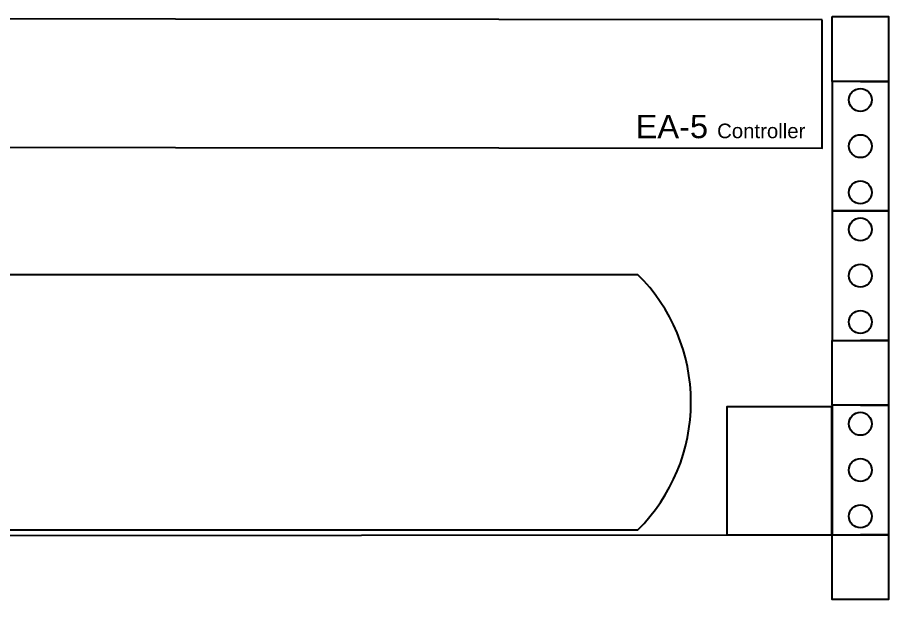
# Model space of a CAD drawing. Header units: inches. Extents: x 29 to 2254, y 8 to 2046.
# Drawn here: x 1955 to 2253.8, y 883.4 to 1083.2 of the extents above; entities that cross this region are included whole.
import ezdxf

# ---------------------------------------------------------------- set-up
doc = ezdxf.new("R2010")
doc.units = ezdxf.units.IN
doc.header["$MEASUREMENT"] = 0
doc.styles.get("Standard").update_dxf_attribs({"font": 'arial.ttf'})

# ---------------------------------------------------------------- blocks, each defined once
blk = doc.blocks.new('1u')
at = {"color": 1}
for p, q in [((997921.65, 50907.75), (997911.99, 50907.75)), ((997911.99, 50907.75), (997911.99, 50863.3)), ((997921.65, 50907.75), (997931.31, 50907.75)), ((997931.31, 50907.75), (997931.31, 50863.3)), ((997911.99, 50863.3), (997921.65, 50863.3)), ((997931.31, 50863.3), (997921.65, 50863.3)), ((997931.31, 50863.3), (997921.65, 50863.3))]:
    blk.add_line(p, q, dxfattribs=at)
for centre in [(997921.65, 50901.4), (997921.65, 50885.53), (997921.65, 50869.65)]:
    blk.add_circle(centre, 3.93, dxfattribs=at)

msp = doc.modelspace()

# ---------------------------------------------------------------- linework, layer by layer
at = {"color": 0}
for p, q in [((1736.76, 994.98), (2167.76, 994.98)), ((2244.19, 950.08), (2234.53, 950.08)), ((2244.19, 950.08), (2253.85, 950.08)), ((1709.07, 905.32), (2198.42, 905.59)), ((1736.84, 907.35), (2167.84, 907.35))]:
    msp.add_line(p, q, dxfattribs=at)
for points in [[(2231.04, 1082.28), (1676.58, 1082.89), (1676.58, 1038.89), (2231.04, 1038.28)], [(2234.53, 1083.43), (2253.85, 1083.43), (2253.85, 1061.21), (2244.19, 1061.21), (2234.53, 1061.21)], [(2234.53, 972.31), (2253.85, 972.31), (2253.85, 950.08), (2244.19, 950.08), (2234.53, 950.08)], [(2234.42, 949.59), (2198.42, 949.59), (2198.42, 905.59), (2234.42, 905.59)], [(2234.53, 905.63), (2253.85, 905.63), (2253.85, 883.41), (2244.19, 883.41), (2234.53, 883.41)]]:
    msp.add_lwpolyline(points, close=True, dxfattribs=at)
at = {"color": 0, "linetype": 'Continuous'}
msp.add_arc((2124.38, 951.12), 61.69, 314.7975, 45.3151, dxfattribs=at)

# ---------------------------------------------------------------- block references
at = {"color": 0}
for p in [(-995677.46, -49846.54), (-995677.46, -49890.99), (-995677.46, -49957.67)]:
    msp.add_blockref('1u', p, dxfattribs=at)

# ---------------------------------------------------------------- texts
at = {"color": 0, "insert": (2167.09, 1049.72), "char_height": 8, "attachment_point": 1}
msp.add_mtext_dynamic_manual_height_columns('EA-5 {\\H0.625x;Controller}', width=60.6023, gutter_width=1, heights=[0], dxfattribs=at)

doc.saveas('drawing.dxf')
